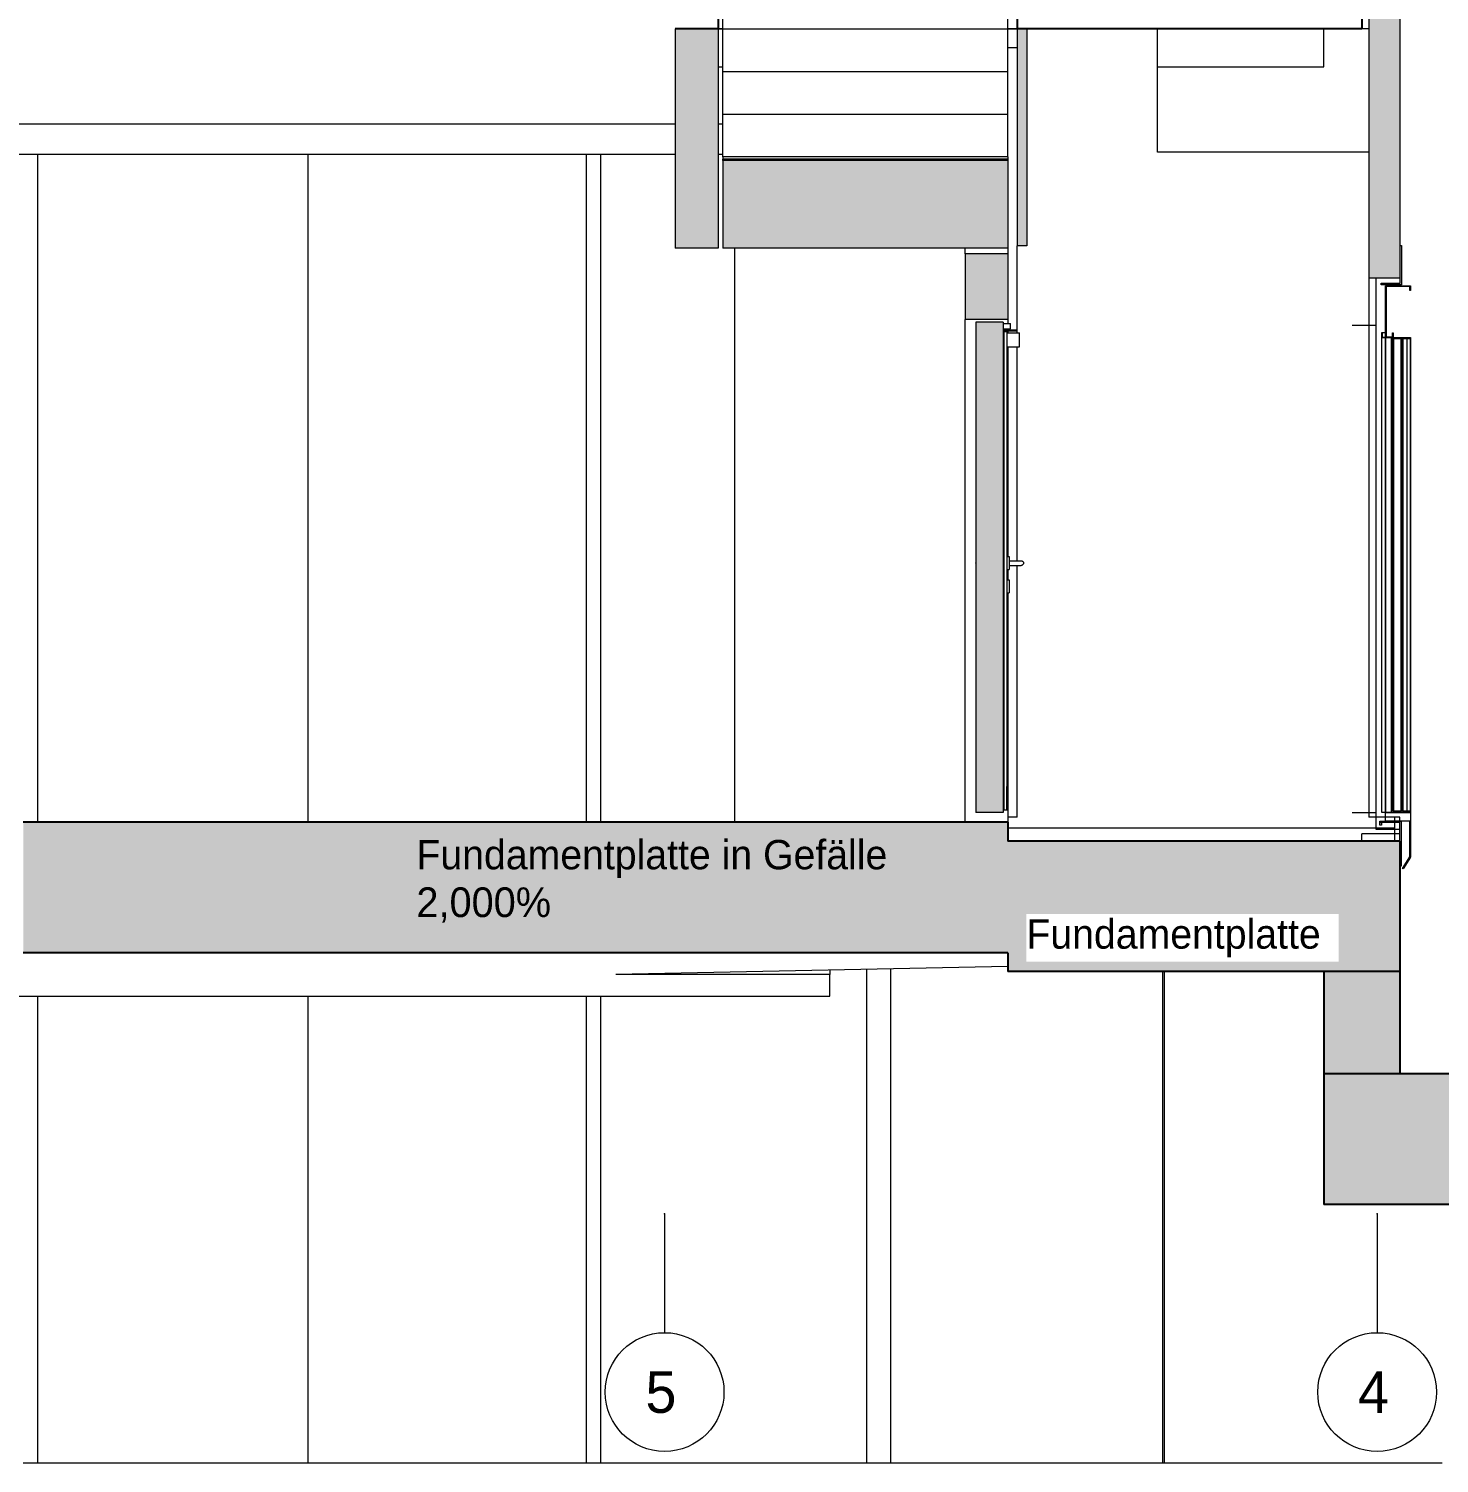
# Model space of a CAD drawing. Header units: metres. Extents: x -35.8 to 4.8, y -7.2 to 21.5.
# Drawn here: x -11.68 to -5.74, y -6.55 to -0.51 of the extents above; entities that cross this region are included whole.
import ezdxf

# ---------------------------------------------------------------- set-up
doc = ezdxf.new("R2010")
doc.units = ezdxf.units.M
doc.header["$MEASUREMENT"] = 0
doc.set_wipeout_variables(frame=1)
for name, pattern in [('Raster', [0.004, 0.002, -0.001, 0, -0.001]), ('STRICHLINIE', [0.75, 0.5, -0.25]), ('Wipeout_Contour', [1, 0, -1])]:
    doc.linetypes.add(name, pattern=pattern)
for name, color, linetype in [('A_Schnitt A Lift RB_1_000 Achsraster', 7, 'Continuous'), ('A_Schnitt A Lift RB_1_110 Wand Aussen', 7, 'Continuous'), ('A_Schnitt A Lift RB_1_111 Wand Aussen - Bohrpfahlwand 80', 7, 'Continuous'), ('A_Schnitt A Lift RB_1_120 Wand Innen tragend', 7, 'Continuous'), ('A_Schnitt A Lift RB_1_210 Decke', 7, 'Continuous'), ('A_Schnitt A Lift RB_1_250 Träger Unterzug', 7, 'Continuous'), ('A_Schnitt A Lift RB_1_260 Fundament', 7, 'Continuous'), ('A_Schnitt A Lift RB_1_270 Deckendurchbruchsymbol', 7, 'Continuous'), ('A_Schnitt A Lift RB_1_410 Treppe', 7, 'Continuous'), ('A_Schnitt A Lift RB_1_430 Aufzug', 7, 'Continuous'), ('A_Schnitt A Lift RB_1_450 Absturzsicherung', 7, 'Continuous'), ('A_Schnitt A Lift RB_1_955-1 Polierplan Beschriftung - STB Decke', 7, 'Continuous')]:
    doc.layers.add(name, color=color, linetype=linetype)
doc.styles.add('ERSTELLTER_STIL_1', font='')
doc.styles.get('ERSTELLTER_STIL_1').set_extended_font_data('Eurostile')

msp = doc.modelspace()

# ---------------------------------------------------------------- hatches: boundary and pattern name
at = {"layer": 'A_Schnitt A Lift RB_1_120 Wand Innen tragend', "linetype": 'Continuous', "lineweight": 0, "true_color": 0x000000}
for points in [[(-8.955, -1.4339), (-8.775, -1.4339), (-8.775, -0.51), (-8.955, -0.51)], [(-7.735, -1.458), (-7.735, -1.735), (-7.555, -1.735), (-7.555, -1.458)], [(-7.69, -3.81), (-7.575, -3.81), (-7.575, -1.745), (-7.69, -1.745)], [(-5.905, -4.91), (-5.905, -4.48), (-6.225, -4.48), (-6.225, -4.91)]]:
    msp.add_hatch(color=18, dxfattribs=at).paths.add_polyline_path(points)
at = {"layer": 'A_Schnitt A Lift RB_1_260 Fundament', "linetype": 'Continuous', "lineweight": 0, "true_color": 0x000000}
for points in [[(-11.7, -4.4002), (-7.555, -4.4002), (-7.555, -3.8501), (-11.7, -3.8501)], [(-7.555, -4.48), (-5.905, -4.48), (-5.905, -3.93), (-7.555, -3.93)], [(-3.845, -5.46), (-3.845, -4.91), (-6.225, -4.91), (-6.225, -5.46)]]:
    msp.add_hatch(color=18, dxfattribs=at).paths.add_polyline_path(points)
at = {"layer": 'A_Schnitt A Lift RB_1_410 Treppe', "linetype": 'Continuous', "lineweight": 0, "true_color": 0x000000}
msp.add_hatch(color=18, dxfattribs=at).paths.add_polyline_path([(-8.755, -1.065), (-8.755, -1.4339), (-7.555, -1.4339), (-7.555, -1.065)])
at = {"layer": 'A_Schnitt A Lift RB_1_430 Aufzug', "linetype": 'Continuous', "lineweight": 0, "true_color": 0x000000}
msp.add_hatch(color=18, dxfattribs=at).paths.add_polyline_path([(-6.035, -1.56), (-5.905, -1.56), (-5.905, -0.22), (-6.035, -0.22)])
at = {"layer": 'A_Schnitt A Lift RB_1_450 Absturzsicherung', "linetype": 'Continuous', "lineweight": 0, "true_color": 0x000000}
for points in [[(-7.475, -0.51), (-7.515, -0.51), (-7.515, -0.88), (-7.475, -0.88)], [(-7.475, -0.88), (-7.515, -0.88), (-7.515, -1.4238), (-7.475, -1.4238)]]:
    msp.add_hatch(color=18, dxfattribs=at).paths.add_polyline_path(points)

# ---------------------------------------------------------------- linework, layer by layer
at = {"layer": 'A_Schnitt A Lift RB_1_000 Achsraster', "color": 5, "linetype": 'Raster', "lineweight": 0, "ltscale": 1000}
for p, q in [((-9, -5.5), (-9, -6)), ((-6, -5.5), (-6, -6))]:
    msp.add_line(p, q, dxfattribs=at)
at = {"layer": 'A_Schnitt A Lift RB_1_000 Achsraster', "color": 5, "linetype": 'Continuous', "lineweight": 0, "ltscale": 1000}
for centre in [(-9, -6.25), (-6, -6.25)]:
    msp.add_circle(centre, 0.25, dxfattribs=at)
at = {"layer": 'A_Schnitt A Lift RB_1_000 Achsraster', "color": 5, "linetype": 'Raster', "lineweight": 0, "ltscale": 1000}
for p in [(-9, -5.5), (-9, -5.5), (-6, -5.5), (-6, -5.5)]:
    msp.add_point(p, dxfattribs=at)
at = {"layer": 'A_Schnitt A Lift RB_1_110 Wand Aussen', "color": 7, "linetype": 'Continuous', "lineweight": 18, "ltscale": 1000}
for p, q in [((-8.955, -1.04), (-12.655, -1.04)), ((-8.755, -1.04), (-8.775, -1.04))]:
    msp.add_line(p, q, dxfattribs=at)
at = {"layer": 'A_Schnitt A Lift RB_1_111 Wand Aussen - Bohrpfahlwand 80', "color": 7, "linetype": 'Continuous', "lineweight": 18, "ltscale": 1000}
for p, q in [((-11.6401, -1.04), (-11.6401, -3.8501)), ((-10.5001, -3.8501), (-10.5001, -1.04)), ((-9.3295, -3.8501), (-9.3295, -1.04)), ((-9.268, -3.8501), (-9.268, -1.04)), ((-8.0489, -4.4688), (-8.0489, -6.55)), ((-8.1499, -4.4708), (-8.1499, -6.55)), ((-6.9036, -4.48), (-6.9036, -6.55)), ((-6.8963, -4.48), (-6.8963, -6.55)), ((-11.6401, -4.5835), (-11.6401, -6.55)), ((-10.5001, -6.55), (-10.5001, -4.5836)), ((-9.3295, -6.55), (-9.3295, -4.5837)), ((-9.268, -6.55), (-9.268, -4.5837)), ((-11.6549, -6.55), (-11.7, -6.55)), ((-11.6401, -6.55), (-11.6549, -6.55)), ((-10.5001, -6.55), (-11.6401, -6.55)), ((-9.3295, -6.55), (-10.5001, -6.55)), ((-9.3001, -6.55), (-9.3295, -6.55)), ((-9.268, -6.55), (-9.3001, -6.55)), ((-8.1499, -6.55), (-9.268, -6.55)), ((-8.1452, -6.55), (-8.1499, -6.55)), ((-8.1001, -6.55), (-8.1452, -6.55)), ((-8.0549, -6.55), (-8.1001, -6.55)), ((-8.0489, -6.55), (-8.0549, -6.55)), ((-6.9036, -6.55), (-8.0489, -6.55)), ((-6.9001, -6.55), (-6.9036, -6.55)), ((-6.8963, -6.55), (-6.9001, -6.55)), ((-5.7266, -6.55), (-6.8963, -6.55))]:
    msp.add_line(p, q, dxfattribs=at)
at = {"layer": 'A_Schnitt A Lift RB_1_120 Wand Innen tragend', "color": 7, "linetype": 'Continuous', "lineweight": 18, "ltscale": 1000}
for p, q in [((-8.955, -0.51), (-8.955, -1.4339)), ((-8.775, -0.51), (-8.775, -1.4339)), ((-6.925, -1.03), (-6.925, -0.51)), ((-7.555, -0.5898), (-7.515, -0.5898)), ((-6.035, -1.03), (-6.925, -1.03)), ((-8.775, -1.4339), (-8.955, -1.4339)), ((-8.705, -3.83), (-8.705, -1.4339)), ((-7.735, -1.458), (-7.735, -1.4339)), ((-7.555, -1.4339), (-7.555, -1.458)), ((-7.515, -1.79), (-7.515, -1.4238)), ((-7.735, -1.458), (-7.735, -1.735)), ((-7.555, -1.458), (-7.735, -1.458)), ((-7.555, -1.458), (-7.555, -1.735)), ((-7.555, -1.735), (-7.735, -1.735)), ((-7.515, -2.75), (-7.515, -1.85)), ((-7.515, -3.83), (-7.515, -2.77)), ((-7.515, -3.83), (-7.555, -3.83)), ((-7.555, -3.8744), (-7.515, -3.8744)), ((-7.515, -3.8744), (-6.925, -3.8744)), ((-6.925, -3.8744), (-5.925, -3.8744))]:
    msp.add_line(p, q, dxfattribs=at)
at = {"layer": 'A_Schnitt A Lift RB_1_120 Wand Innen tragend', "color": 7, "linetype": 'Continuous', "lineweight": 13, "ltscale": 1000}
for p, q in [((-7.735, -3.8501), (-7.735, -1.735)), ((-7.69, -1.745), (-7.69, -3.81)), ((-7.575, -1.745), (-7.575, -3.81)), ((-7.575, -1.751), (-7.544, -1.751)), ((-7.555, -1.735), (-7.555, -1.751)), ((-7.544, -1.774), (-7.544, -1.751)), ((-7.575, -1.774), (-7.544, -1.774)), ((-7.571, -1.8), (-7.575, -1.8)), ((-7.5724, -1.778), (-7.572, -1.778)), ((-7.5724, -1.782), (-7.572, -1.782)), ((-7.572, -1.778), (-7.5712, -1.778)), ((-7.572, -1.782), (-7.5712, -1.782)), ((-7.5712, -1.778), (-7.57, -1.778)), ((-7.5712, -1.782), (-7.57, -1.782)), ((-7.571, -3.8), (-7.571, -1.786)), ((-7.559, -1.786), (-7.571, -1.786)), ((-7.57, -1.778), (-7.5686, -1.778)), ((-7.57, -1.782), (-7.5686, -1.782)), ((-7.5686, -1.778), (-7.5668, -1.778)), ((-7.5686, -1.782), (-7.5668, -1.782)), ((-7.5668, -1.778), (-7.5648, -1.778)), ((-7.5668, -1.782), (-7.5648, -1.782)), ((-7.5648, -1.778), (-7.5627, -1.778)), ((-7.5648, -1.782), (-7.5627, -1.782)), ((-7.5627, -1.778), (-7.5604, -1.778)), ((-7.5627, -1.782), (-7.5604, -1.782)), ((-7.5604, -1.778), (-7.5582, -1.778)), ((-7.5604, -1.782), (-7.5582, -1.782)), ((-7.559, -1.786), (-7.559, -3.7)), ((-7.559, -1.79), (-7.506, -1.79)), ((-7.5582, -1.778), (-7.5559, -1.778)), ((-7.5582, -1.782), (-7.5559, -1.782)), ((-7.5559, -1.778), (-7.5538, -1.778)), ((-7.5559, -1.782), (-7.5538, -1.782)), ((-7.555, -1.774), (-7.555, -1.778)), ((-7.555, -1.782), (-7.555, -1.79)), ((-7.5538, -1.778), (-7.5519, -1.778)), ((-7.5538, -1.782), (-7.5519, -1.782)), ((-7.5519, -1.778), (-7.5502, -1.778)), ((-7.5519, -1.782), (-7.5502, -1.782)), ((-7.5502, -1.778), (-7.5487, -1.778)), ((-7.5502, -1.782), (-7.5487, -1.782)), ((-7.5487, -1.778), (-7.5476, -1.778)), ((-7.5487, -1.782), (-7.5476, -1.782)), ((-7.5476, -1.778), (-7.5469, -1.778)), ((-7.5476, -1.782), (-7.5469, -1.782)), ((-7.5469, -1.778), (-7.5465, -1.778)), ((-7.5469, -1.782), (-7.5465, -1.782)), ((-7.5465, -1.778), (-7.5195, -1.778)), ((-7.5465, -1.782), (-7.5195, -1.782)), ((-7.506, -1.85), (-7.506, -1.79)), ((-7.559, -1.85), (-7.506, -1.85)), ((-7.555, -1.85), (-7.555, -2.7325)), ((-7.6903, -2.7583), (-7.6905, -2.76)), ((-7.6905, -2.76), (-7.6903, -2.7617)), ((-7.69, -2.757), (-7.6903, -2.7583)), ((-7.6903, -2.7617), (-7.69, -2.763)), ((-7.559, -2.7325), (-7.55, -2.7325)), ((-7.55, -2.7325), (-7.55, -2.7329)), ((-7.55, -2.7329), (-7.55, -2.7342)), ((-7.55, -2.7342), (-7.55, -2.7362)), ((-7.55, -2.7362), (-7.55, -2.7389)), ((-7.55, -2.7389), (-7.55, -2.7423)), ((-7.55, -2.7423), (-7.55, -2.7463)), ((-7.55, -2.7463), (-7.55, -2.7506)), ((-7.55, -2.75), (-7.524, -2.75)), ((-7.55, -2.7506), (-7.55, -2.7552)), ((-7.55, -2.7552), (-7.55, -2.76)), ((-7.55, -2.76), (-7.55, -2.7648)), ((-7.55, -2.7648), (-7.55, -2.7694)), ((-7.55, -2.7694), (-7.55, -2.7738)), ((-7.55, -2.77), (-7.524, -2.77)), ((-7.55, -2.7738), (-7.55, -2.7777)), ((-7.55, -2.7777), (-7.55, -2.7811)), ((-7.524, -2.75), (-7.5175, -2.75)), ((-7.524, -2.77), (-7.5175, -2.77)), ((-7.5175, -2.75), (-7.5115, -2.75)), ((-7.5175, -2.77), (-7.5115, -2.77)), ((-7.5115, -2.75), (-7.5063, -2.75)), ((-7.5115, -2.77), (-7.5063, -2.77)), ((-7.5063, -2.75), (-7.5023, -2.75)), ((-7.5063, -2.77), (-7.5023, -2.77)), ((-7.5023, -2.75), (-7.4999, -2.75)), ((-7.5023, -2.77), (-7.4999, -2.77)), ((-7.4999, -2.75), (-7.499, -2.75)), ((-7.4999, -2.77), (-7.499, -2.77)), ((-7.499, -2.75), (-7.4973, -2.7502)), ((-7.4973, -2.7698), (-7.499, -2.77)), ((-7.4973, -2.7502), (-7.4956, -2.7506)), ((-7.4956, -2.7694), (-7.4973, -2.7698)), ((-7.4956, -2.7506), (-7.494, -2.7513)), ((-7.494, -2.7687), (-7.4956, -2.7694)), ((-7.494, -2.7513), (-7.4926, -2.7523)), ((-7.4926, -2.7677), (-7.494, -2.7687)), ((-7.4926, -2.7523), (-7.4913, -2.7536)), ((-7.4913, -2.7664), (-7.4926, -2.7677)), ((-7.4913, -2.7536), (-7.4903, -2.755)), ((-7.4903, -2.765), (-7.4913, -2.7664)), ((-7.4903, -2.755), (-7.4896, -2.7566)), ((-7.4896, -2.7634), (-7.4903, -2.765)), ((-7.4896, -2.7566), (-7.4892, -2.7583)), ((-7.4892, -2.7617), (-7.4896, -2.7634)), ((-7.4892, -2.7583), (-7.489, -2.76)), ((-7.489, -2.76), (-7.4892, -2.7617)), ((-7.559, -2.7875), (-7.55, -2.7875)), ((-7.559, -2.8305), (-7.55, -2.8305)), ((-7.555, -2.7875), (-7.555, -2.8305)), ((-7.55, -2.7811), (-7.55, -2.7838)), ((-7.55, -2.7838), (-7.55, -2.7858)), ((-7.55, -2.7858), (-7.55, -2.7871)), ((-7.55, -2.7875), (-7.55, -2.7875)), ((-7.55, -2.8305), (-7.55, -2.8309)), ((-7.55, -2.8309), (-7.55, -2.8322)), ((-7.55, -2.8322), (-7.55, -2.8342)), ((-7.55, -2.8342), (-7.55, -2.8369)), ((-7.55, -2.8369), (-7.55, -2.8403)), ((-7.559, -2.8855), (-7.55, -2.8855)), ((-7.555, -2.8855), (-7.555, -3.8501)), ((-7.55, -2.8403), (-7.55, -2.8443)), ((-7.55, -2.8443), (-7.55, -2.8486)), ((-7.55, -2.8486), (-7.55, -2.8532)), ((-7.55, -2.8532), (-7.55, -2.858)), ((-7.55, -2.858), (-7.55, -2.8628)), ((-7.55, -2.8628), (-7.55, -2.8674)), ((-7.55, -2.8674), (-7.55, -2.8717)), ((-7.55, -2.8717), (-7.55, -2.8757)), ((-7.55, -2.8757), (-7.55, -2.8791)), ((-7.55, -2.8791), (-7.55, -2.8818)), ((-7.55, -2.8818), (-7.55, -2.8838)), ((-7.55, -2.8838), (-7.55, -2.8851)), ((-7.55, -2.8855), (-7.55, -2.8855)), ((-7.559, -3.8), (-7.559, -3.7)), ((-7.557, -3.7), (-7.559, -3.7)), ((-7.557, -3.8), (-7.557, -3.7)), ((-7.571, -3.8), (-7.575, -3.8)), ((-7.559, -3.8), (-7.571, -3.8)), ((-7.557, -3.8), (-7.559, -3.8)), ((-7.575, -3.81), (-7.69, -3.81))]:
    msp.add_line(p, q, dxfattribs=at)
at = {"layer": 'A_Schnitt A Lift RB_1_120 Wand Innen tragend', "color": 7, "linetype": 'Continuous', "lineweight": 25, "ltscale": 1000}
for p, q in [((-6.225, -4.48), (-6.225, -4.91)), ((-5.905, -4.48), (-5.905, -4.91))]:
    msp.add_line(p, q, dxfattribs=at)
at = {"layer": 'A_Schnitt A Lift RB_1_120 Wand Innen tragend', "color": 7, "linetype": 'Continuous', "lineweight": 13, "ltscale": 1000, "flags": 128}
msp.add_lwpolyline([(-7.575, -1.745), (-7.585, -1.745), (-7.68, -1.745), (-7.69, -1.745)], dxfattribs=at)
at = {"layer": 'A_Schnitt A Lift RB_1_210 Decke', "color": 7, "linetype": 'Continuous', "lineweight": 25, "ltscale": 1000}
for p, q in [((-8.775, -0.31), (-8.775, -0.51)), ((-7.515, -0.31), (-7.515, -0.51)), ((-6.065, -0.31), (-6.065, -0.51)), ((-8.775, -0.51), (-8.955, -0.51)), ((-7.475, -0.51), (-7.515, -0.51)), ((-6.065, -0.51), (-7.475, -0.51))]:
    msp.add_line(p, q, dxfattribs=at)
at = {"layer": 'A_Schnitt A Lift RB_1_210 Decke', "color": 7, "linetype": 'Continuous', "lineweight": 13, "ltscale": 1000}
for p, q in [((-8.775, -0.51), (-8.755, -0.51)), ((-7.555, -0.51), (-7.515, -0.51))]:
    msp.add_line(p, q, dxfattribs=at)
at = {"layer": 'A_Schnitt A Lift RB_1_250 Träger Unterzug', "color": 7, "linetype": 'Continuous', "lineweight": 13, "ltscale": 1000}
for p, q in [((-14.005, -0.91), (-8.955, -0.91)), ((-8.775, -0.91), (-8.755, -0.91))]:
    msp.add_line(p, q, dxfattribs=at)
at = {"layer": 'A_Schnitt A Lift RB_1_260 Fundament', "color": 7, "linetype": 'Continuous', "lineweight": 25, "ltscale": 1000}
for p, q in [((-7.555, -3.8501), (-11.7, -3.8501)), ((-7.555, -3.8501), (-7.555, -3.93)), ((-5.905, -3.93), (-7.555, -3.93)), ((-5.905, -3.93), (-5.905, -4.48)), ((-7.555, -4.4002), (-11.7, -4.4002)), ((-7.555, -4.4002), (-7.555, -4.48)), ((-6.225, -4.48), (-7.555, -4.48)), ((-5.905, -4.48), (-6.225, -4.48)), ((-6.225, -4.91), (-6.225, -5.46)), ((-5.905, -4.91), (-6.225, -4.91)), ((-4.225, -4.91), (-5.905, -4.91)), ((-3.845, -5.46), (-6.225, -5.46))]:
    msp.add_line(p, q, dxfattribs=at)
at = {"layer": 'A_Schnitt A Lift RB_1_260 Fundament', "color": 7, "linetype": 'Continuous', "lineweight": 13, "ltscale": 1000}
for p, q in [((-8.705, -3.8501), (-8.705, -3.83)), ((-5.925, -3.93), (-5.925, -3.83)), ((-5.905, -3.93), (-5.905, -3.83))]:
    msp.add_line(p, q, dxfattribs=at)
at = {"layer": 'A_Schnitt A Lift RB_1_260 Fundament', "color": 7, "linetype": 'Continuous', "lineweight": 18, "ltscale": 1000}
for p, q in [((-7.555, -4.4589), (-9.205, -4.4919)), ((-8.305, -4.4919), (-9.205, -4.4919)), ((-8.305, -4.4739), (-8.305, -4.4919)), ((-8.305, -4.5838), (-8.305, -4.4919)), ((-11.7583, -4.5835), (-11.6401, -4.5835)), ((-11.6401, -4.5835), (-9.3295, -4.5837)), ((-9.3295, -4.5837), (-9.268, -4.5837)), ((-9.268, -4.5837), (-8.305, -4.5838))]:
    msp.add_line(p, q, dxfattribs=at)
at = {"layer": 'A_Schnitt A Lift RB_1_270 Deckendurchbruchsymbol', "color": 7, "linetype": 'Continuous', "lineweight": 13, "ltscale": 1000}
for p, q in [((-8.755, -0.51), (-8.775, -0.51)), ((-7.515, -0.51), (-7.555, -0.51)), ((-6.225, -0.67), (-6.225, -0.51)), ((-6.175, -0.51), (-6.065, -0.51)), ((-6.035, -0.51), (-6.065, -0.51)), ((-8.775, -0.67), (-8.755, -0.67)), ((-6.925, -0.67), (-6.225, -0.67)), ((-5.925, -3.9), (-6.065, -3.9)), ((-6.065, -3.93), (-6.065, -3.9)), ((-5.905, -3.9), (-5.925, -3.9))]:
    msp.add_line(p, q, dxfattribs=at)
at = {"layer": 'A_Schnitt A Lift RB_1_410 Treppe', "color": 7, "linetype": 'Continuous', "lineweight": 18, "ltscale": 1000}
for p, q in [((-8.755, -0.51), (-8.755, -0.34)), ((-7.555, -0.51), (-7.555, -0.34)), ((-8.755, -0.51), (-7.555, -0.51)), ((-8.755, -0.52), (-8.755, -0.51)), ((-8.755, -0.69), (-8.755, -0.52)), ((-7.555, -0.52), (-7.555, -0.51)), ((-7.555, -0.69), (-7.555, -0.52)), ((-8.755, -0.69), (-7.555, -0.69)), ((-8.755, -0.7), (-8.755, -0.69)), ((-8.755, -0.87), (-8.755, -0.7)), ((-7.555, -0.7), (-7.555, -0.69)), ((-7.555, -0.87), (-7.555, -0.7)), ((-8.755, -0.87), (-7.555, -0.87)), ((-8.755, -0.88), (-8.755, -0.87)), ((-8.755, -1.05), (-8.755, -0.88)), ((-7.555, -0.88), (-7.555, -0.87)), ((-7.555, -1.05), (-7.555, -0.88)), ((-8.755, -1.05), (-8.755, -1.06)), ((-7.555, -1.05), (-8.755, -1.05)), ((-7.555, -1.06), (-8.755, -1.06)), ((-8.755, -1.065), (-8.755, -1.06)), ((-8.755, -1.065), (-8.755, -1.4339)), ((-7.555, -1.065), (-8.755, -1.065)), ((-7.555, -1.05), (-7.555, -1.06)), ((-7.555, -1.06), (-7.555, -1.065)), ((-7.555, -1.065), (-7.555, -1.4339)), ((-7.555, -1.4339), (-8.755, -1.4339))]:
    msp.add_line(p, q, dxfattribs=at)
at = {"layer": 'A_Schnitt A Lift RB_1_430 Aufzug', "color": 7, "linetype": 'Continuous', "lineweight": 13, "ltscale": 1000}
for p, q in [((-6.035, -0.22), (-6.035, -0.51)), ((-6.035, -0.51), (-6.065, -0.51)), ((-6.035, -0.51), (-6.035, -1.56)), ((-5.9035, -1.582), (-5.9035, -1.423)), ((-5.9035, -1.423), (-5.8975, -1.423)), ((-5.8975, -1.423), (-5.8975, -1.588)), ((-6.005, -1.56), (-6.005, -1.76)), ((-5.905, -1.56), (-6.005, -1.56)), ((-5.9825, -1.588), (-5.9825, -1.582)), ((-5.9825, -1.582), (-5.9035, -1.582)), ((-5.8975, -1.588), (-5.9825, -1.588)), ((-5.965, -1.81), (-5.965, -1.592)), ((-5.965, -1.592), (-5.86, -1.592)), ((-5.962, -1.595), (-5.962, -1.807)), ((-5.863, -1.595), (-5.962, -1.595)), ((-5.863, -1.612), (-5.863, -1.595)), ((-5.86, -1.612), (-5.863, -1.612)), ((-5.86, -1.592), (-5.86, -1.612)), ((-6.005, -1.76), (-6.105, -1.76)), ((-6.005, -1.76), (-6.005, -3.81)), ((-5.9805, -1.81), (-5.9805, -1.79)), ((-5.9805, -1.79), (-5.9795, -1.79)), ((-5.9795, -1.81), (-5.9805, -1.81)), ((-5.9805, -3.81), (-5.9805, -1.8105)), ((-5.9805, -1.8105), (-5.9655, -1.8105)), ((-5.98, -1.7905), (-5.98, -1.7895)), ((-5.98, -1.7895), (-5.965, -1.7895)), ((-5.965, -1.7905), (-5.98, -1.7905)), ((-5.98, -1.8105), (-5.98, -1.8095)), ((-5.98, -1.8095), (-5.9655, -1.8095)), ((-5.9655, -1.8105), (-5.98, -1.8105)), ((-5.9795, -1.79), (-5.9795, -1.81)), ((-5.9655, -1.79), (-5.9655, -1.755)), ((-5.9655, -1.8095), (-5.9655, -1.8105)), ((-5.9655, -1.8105), (-5.9655, -1.8095)), ((-5.9655, -1.8095), (-5.965, -1.8105)), ((-5.9655, -3.81), (-5.9655, -1.8105)), ((-5.9655, -1.8105), (-5.9645, -1.8105)), ((-5.9655, -1.8105), (-5.9655, -3.81)), ((-5.965, -1.7895), (-5.965, -1.7905)), ((-5.932, -1.81), (-5.965, -1.81)), ((-5.9645, -1.8105), (-5.9645, -3.81)), ((-5.9645, -1.8105), (-5.939, -1.8105)), ((-5.962, -1.807), (-5.935, -1.807)), ((-5.939, -3.81), (-5.939, -1.8105)), ((-5.939, -1.8105), (-5.873, -1.8105)), ((-5.939, -1.8105), (-5.939, -3.81)), ((-5.935, -1.807), (-5.935, -1.79)), ((-5.935, -1.79), (-5.932, -1.79)), ((-5.932, -1.79), (-5.932, -1.81)), ((-5.873, -3.81), (-5.873, -1.8105)), ((-5.873, -1.8105), (-5.8595, -1.8105)), ((-5.8595, -1.8105), (-5.8595, -3.81)), ((-5.8595, -1.815), (-5.859, -1.815)), ((-5.859, -1.815), (-5.859, -3.805)), ((-5.859, -3.805), (-5.8595, -3.805)), ((-6.105, -3.81), (-6.005, -3.81)), ((-6.005, -3.81), (-6.005, -3.88)), ((-5.988, -3.8465), (-5.899, -3.8465)), ((-5.988, -3.8525), (-5.988, -3.8465)), ((-5.905, -3.8525), (-5.988, -3.8525)), ((-5.988, -3.8525), (-5.982, -3.8525)), ((-5.988, -3.8635), (-5.988, -3.8525)), ((-5.982, -3.8635), (-5.988, -3.8635)), ((-5.982, -3.8525), (-5.982, -3.8635)), ((-5.9655, -3.81), (-5.9805, -3.81)), ((-5.9645, -3.81), (-5.9655, -3.81)), ((-5.965, -3.8465), (-5.965, -3.81)), ((-5.965, -3.81), (-5.86, -3.81)), ((-5.86, -3.8465), (-5.965, -3.8465)), ((-5.939, -3.81), (-5.9645, -3.81)), ((-5.873, -3.81), (-5.939, -3.81)), ((-5.905, -4.0365), (-5.905, -3.8525)), ((-5.899, -3.8465), (-5.899, -4.0365)), ((-5.8595, -3.81), (-5.873, -3.81)), ((-5.863, -3.996), (-5.863, -3.8465)), ((-5.863, -3.8465), (-5.86, -3.8465)), ((-5.86, -3.81), (-5.86, -3.8465)), ((-5.86, -3.8465), (-5.86, -3.996)), ((-6.005, -3.88), (-5.905, -3.88)), ((-5.899, -4.0365), (-5.905, -4.0365)), ((-5.8928, -4.0452), (-5.8628, -3.9962)), ((-5.8902, -4.0468), (-5.8928, -4.0452)), ((-5.8602, -3.9978), (-5.8902, -4.0468)), ((-5.86, -3.996), (-5.863, -3.996)), ((-5.8628, -3.9962), (-5.8602, -3.9978))]:
    msp.add_line(p, q, dxfattribs=at)
at = {"layer": 'A_Schnitt A Lift RB_1_430 Aufzug', "color": 7, "linetype": 'Continuous', "lineweight": 18, "ltscale": 1000}
for p, q in [((-5.905, -0.22), (-5.905, -1.56)), ((-6.035, -1.56), (-6.035, -3.83)), ((-5.905, -1.56), (-6.035, -1.56)), ((-5.905, -3.83), (-6.035, -3.83))]:
    msp.add_line(p, q, dxfattribs=at)
at = {"layer": 'A_Schnitt A Lift RB_1_430 Aufzug', "color": 7, "linetype": 'STRICHLINIE', "lineweight": 13, "ltscale": 1000}
for p, q in [((-5.932, -3.805), (-5.932, -1.815)), ((-5.932, -1.815), (-5.931, -1.815)), ((-5.931, -1.815), (-5.931, -3.805)), ((-5.931, -3.805), (-5.931, -1.815)), ((-5.931, -1.815), (-5.899, -1.815)), ((-5.899, -1.815), (-5.899, -3.805)), ((-5.899, -3.805), (-5.899, -1.815)), ((-5.899, -1.815), (-5.898, -1.815)), ((-5.898, -1.815), (-5.898, -3.805)), ((-5.893, -3.805), (-5.893, -1.815)), ((-5.893, -1.815), (-5.892, -1.815)), ((-5.892, -1.815), (-5.892, -3.805)), ((-5.892, -3.805), (-5.892, -1.815)), ((-5.892, -1.815), (-5.86, -1.815)), ((-5.86, -1.815), (-5.86, -3.805)), ((-5.86, -3.805), (-5.86, -1.815)), ((-5.86, -1.815), (-5.859, -1.815)), ((-5.859, -1.815), (-5.859, -3.805)), ((-5.931, -3.805), (-5.932, -3.805)), ((-5.899, -3.805), (-5.931, -3.805)), ((-5.898, -3.805), (-5.899, -3.805)), ((-5.892, -3.805), (-5.893, -3.805)), ((-5.86, -3.805), (-5.892, -3.805)), ((-5.859, -3.805), (-5.86, -3.805))]:
    msp.add_line(p, q, dxfattribs=at)
at = {"layer": 'A_Schnitt A Lift RB_1_450 Absturzsicherung', "color": 7, "linetype": 'Continuous', "lineweight": 18, "ltscale": 1000}
for p, q in [((-7.515, -0.51), (-7.515, -0.88)), ((-7.475, -0.51), (-7.475, -0.88)), ((-7.515, -0.88), (-7.515, -1.4238)), ((-7.475, -0.88), (-7.475, -1.4238)), ((-7.475, -1.4238), (-7.515, -1.4238))]:
    msp.add_line(p, q, dxfattribs=at)

# ---------------------------------------------------------------- texts
at = {"layer": 'A_Schnitt A Lift RB_1_000 Achsraster', "color": 5, "linetype": 'Continuous', "lineweight": 0, "char_height": 0.175, "attachment_point": 1, "style": 'ERSTELLTER_STIL_1'}
for s, insert in [('\\A1;{\\pql;\\pt0;\\fEurostile|b0|i0|c0|p0;\\W1.000000;5}', (-9.0805, -6.1625)), ('\\A1;{\\pql;\\pt0;\\fEurostile|b0|i0|c0|p0;\\W1.000000;4}', (-6.0805, -6.1625))]:
    msp.add_mtext(s, dxfattribs=dict(at, insert=insert))
at = {"layer": 'A_Schnitt A Lift RB_1_955-1 Polierplan Beschriftung - STB Decke', "color": 7, "linetype": 'Continuous', "lineweight": 13, "insert": (-10.045, -4.2735), "char_height": 0.123474, "attachment_point": 7, "line_spacing_factor": 0.969687, "style": 'ERSTELLTER_STIL_1'}
msp.add_mtext('\\A1;{\\pql;\\fEurostile|b0|i0|c0|p0;\\W1.000000;Fundamentplatte in Gefälle\\P\\pql;\\fEurostile|b0|i0|c0|p0;\\H1.012359x;\\W1.000000;2,000\\fEurostile|b0|i0|c0|p0;\\W1.000000;%}', dxfattribs=at)

# ---------------------------------------------------------------- next in the draw order: wipeouts: each hides what was drawn before it
at = {"color": 254, "linetype": 'Wipeout_Contour', "lineweight": 0, "ltscale": 32.335555}
msp.add_wipeout([(-7.4768, -4.4373), (-6.1615, -4.4373), (-6.1615, -4.2367), (-7.4768, -4.2367)], dxfattribs=at).dxf.layer = 'A_Schnitt A Lift RB_1_955-1 Polierplan Beschriftung - STB Decke'

# ---------------------------------------------------------------- next in the draw order: texts
at = {"layer": 'A_Schnitt A Lift RB_1_955-1 Polierplan Beschriftung - STB Decke', "color": 7, "linetype": 'Continuous', "lineweight": 13, "insert": (-7.4768, -4.4204), "char_height": 0.123474, "attachment_point": 7, "style": 'ERSTELLTER_STIL_1'}
msp.add_mtext('\\A1;{\\pql;\\fEurostile|b0|i0|c0|p0;\\W1.000000;Fundamentplatte}', dxfattribs=at)

doc.saveas('drawing.dxf')
